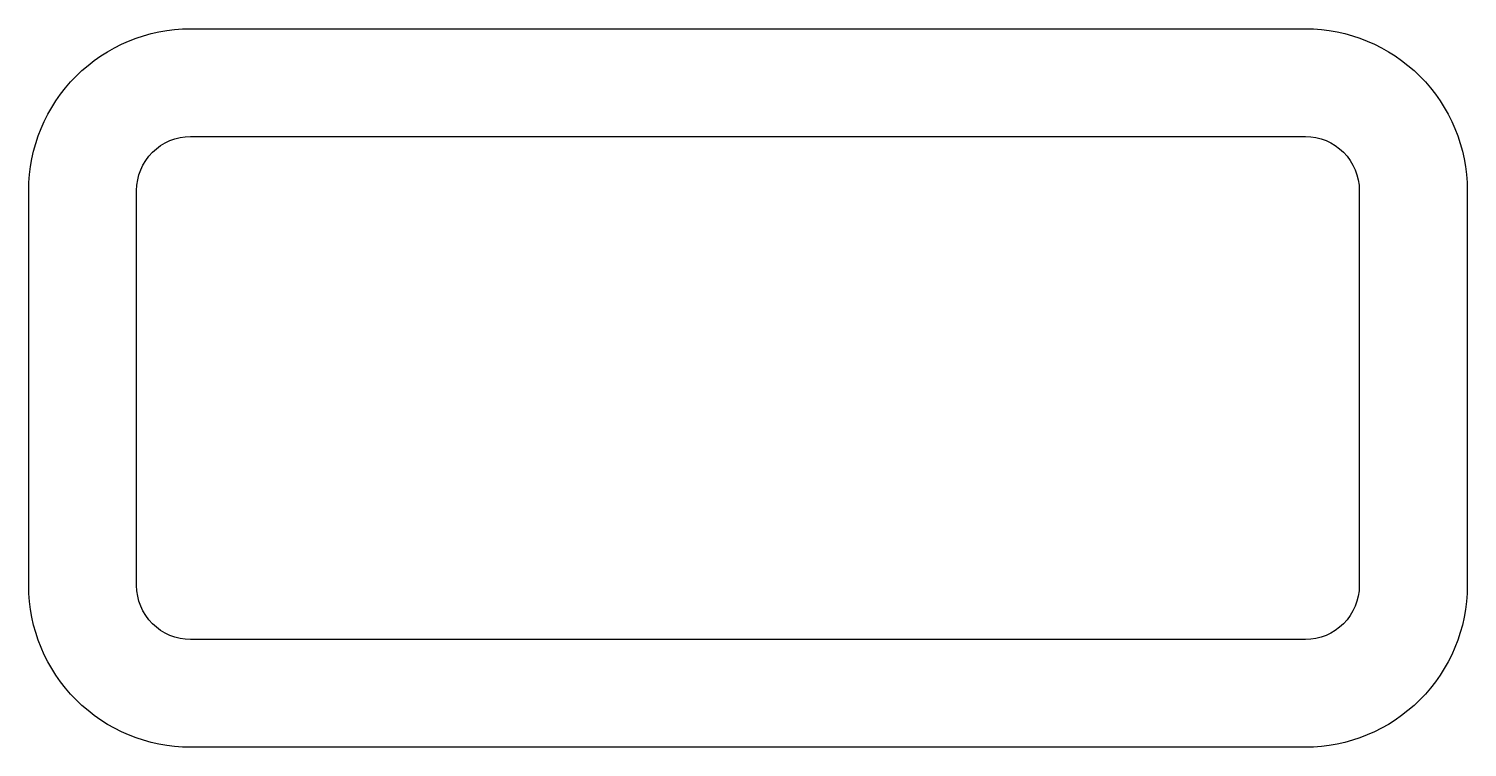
# Model space of a CAD drawing. Extents: x 142.5 to 182.5, y 209.5 to 229.5.
import ezdxf

# ---------------------------------------------------------------- set-up
doc = ezdxf.new("R2010")
doc.units = 0
doc.header["$LTSCALE"] = 15
doc.layers.get('0').update_dxf_attribs({"linetype": 'CONTINUOUS'})

msp = doc.modelspace()

# ---------------------------------------------------------------- linework, layer by layer
at = {"color": 0, "linetype": 'BYBLOCK'}
for points in [[(177.957, 209.51), (146.957, 209.51, -0.414214), (142.457, 214.01), (142.457, 225.01, -0.414214), (146.957, 229.51), (177.957, 229.51, -0.414214), (182.457, 225.01), (182.457, 214.01, -0.414214)], [(177.957, 212.51), (146.957, 212.51, -0.414214), (145.457, 214.01), (145.457, 225.01, -0.414214), (146.957, 226.51), (177.957, 226.51, -0.414214), (179.457, 225.01), (179.457, 214.01, -0.414214)]]:
    msp.add_lwpolyline(points, format="xyb", close=True, dxfattribs=at)

doc.saveas('drawing.dxf')
